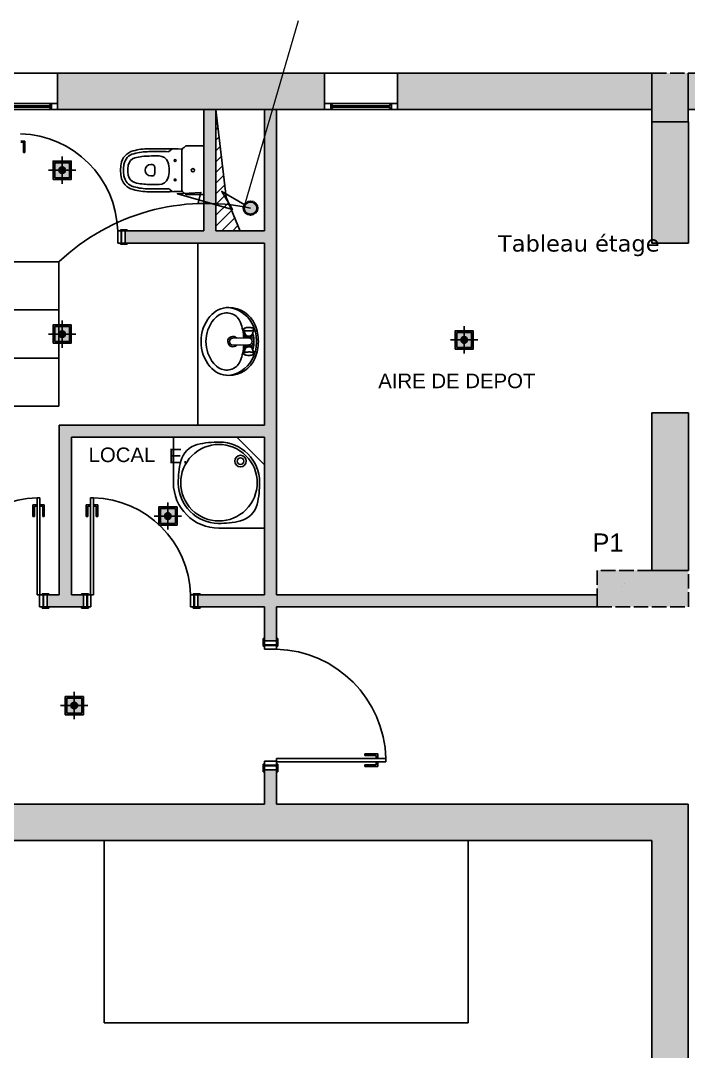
# Model space of a CAD drawing. Header units: millimetres. Extents: x 61345 to 69644, y 9491 to 29385.
# Drawn here: x 65882 to 66432, y 22596 to 23446 of the extents above; entities that cross this region are included whole.
import ezdxf
from ezdxf.enums import TextEntityAlignment as Align

# ---------------------------------------------------------------- set-up
doc = ezdxf.new("R2010")
doc.units = ezdxf.units.MM
doc.linetypes.add('ACAD_ISO02W100', pattern=[15, 12, -3])
doc.linetypes.add('ACAD_ISO03W100', pattern=[30, 12, -18])
for name, color, linetype in [('ATT ELECTRIQUES', 3, 'Continuous'), ('FORCE', 3, 'Continuous'), ('Plan Archi', 8, 'Continuous')]:
    doc.layers.add(name, color=color, linetype=linetype)
doc.layers.add('G-ANNO-TEXT', color=231, linetype='Continuous', lineweight=9)
doc.layers.add('STRUCTURE POUTRES', color=5, linetype='ACAD_ISO03W100', lineweight=20)
doc.styles.add('ARIAL', font='arial.ttf')
doc.styles.get("Standard").update_dxf_attribs({"font": 'arial.ttf'})
doc.styles.add('Verdana', font='verdana.ttf')

# ---------------------------------------------------------------- blocks, each defined once
blk = doc.blocks.new('alimentation electrique')
at = {"layer": 'FORCE', "lineweight": 50}
blk.add_hatch(color=1, dxfattribs=at).paths.add_polyline_path([(54.9, -36.5, 1), (41.3, -19.1, 1)])
at = {"color": 1, "linetype": 'ByBlock'}
blk.add_lwpolyline([(38.4, -22.6), (0.5, -0.3), (18.2, -30.1), (-72.5, -4), (-33.8, -1.9), (-38.2, -19.2)], dxfattribs=at)
at = {"layer": 'FORCE', "color": 1, "lineweight": 40}
blk.add_circle((48.1, -27.8), 11, dxfattribs=at)
blk = doc.blocks.new('ETIQ ECL')
at = {"color": 6, "linetype": 'ByBlock'}
blk.add_lwpolyline([(-28.09, 19.8), (28.09, 19.8), (28.09, -19.8), (-28.09, -19.8)], close=True, dxfattribs=at)
at = {"layer": 'STRUCTURE POUTRES', "color": 6, "linetype": 'ByBlock'}
for points in [[(-28.09, 19.8), (28.09, 19.8), (28.09, 6.6), (-28.09, 6.6)], [(-28.09, 6.6), (28.09, 6.6), (28.09, -6.6), (-28.09, -6.6)], [(-28.09, -6.6), (28.09, -6.6), (28.09, -19.8), (-28.09, -19.8)]]:
    blk.add_lwpolyline(points, close=True, dxfattribs=at)
at = {"layer": 'STRUCTURE POUTRES', "color": 6, "linetype": 'ByBlock', "style": 'Verdana'}
for tag, p in [('CIRCUIT', (0.33, 10.99)), ('CABLE', (-0.49, -2.08)), ('SECTION', (0.37, -14.32))]:
    blk.add_attdef(tag, text='', height=4.5, dxfattribs=at).set_placement(p, align=Align.CENTER)

msp = doc.modelspace()

# ---------------------------------------------------------------- hatches: boundary and pattern name
at = {"layer": 'Plan Archi'}
h = msp.add_hatch(color=256, dxfattribs=at)
h.dxf.hatch_style = 1
h.paths.add_polyline_path([(65912.01, 23402.3), (66132.01, 23402.3), (66132.01, 23372.3), (65912.01, 23372.3)])
h = msp.add_hatch(color=256, dxfattribs=at)
h.dxf.hatch_style = 1
h.paths.add_polyline_path([(66192.01, 23372.3), (66401.56, 23372.3), (66401.56, 23402.3), (66192.01, 23402.3)])
h = msp.add_hatch(color=256, dxfattribs=at)
h.dxf.hatch_style = 1
h.paths.add_polyline_path([(66192.01, 23372.3), (66401.56, 23372.3), (66401.56, 23402.3), (66192.01, 23402.3)])
at = {"layer": 'Plan Archi', "linetype": 'ACAD_ISO02W100'}
h = msp.add_hatch(color=256, dxfattribs=at)
h.dxf.hatch_style = 1
h.paths.add_polyline_path([(66401.56, 23402.3), (66431.56, 23402.3), (66431.56, 23362.3), (66401.56, 23362.3)])
h = msp.add_hatch(color=256, dxfattribs=at)
h.dxf.hatch_style = 1
h.paths.add_polyline_path([(66401.56, 23402.3), (66431.56, 23402.3), (66431.56, 23362.3), (66401.56, 23362.3)])
at = {"layer": 'Plan Archi'}
h = msp.add_hatch(color=256, dxfattribs=at)
h.dxf.hatch_style = 1
h.paths.add_polyline_path([(67164.06, 23372.3), (66431.56, 23372.3), (66431.56, 23402.3), (67164.06, 23402.3)])
h = msp.add_hatch(color=256, dxfattribs=at)
h.dxf.hatch_style = 1
h.paths.add_polyline_path([(65913.37, 22972.41), (65913.37, 23112.3), (65923.37, 23112.3), (66082.46, 23112.3), (66082.46, 23262.3), (65967.66, 23262.3), (65967.66, 23272.3), (66032.46, 23272.3), (66032.46, 23372.3), (66042.46, 23372.3), (66042.46, 23272.3), (66082.46, 23272.3), (66082.46, 23372.3), (66092.46, 23372.3), (66092.46, 22972.41), (66356.65, 22972.41), (66356.65, 22962.41), (66092.46, 22962.41), (66092.46, 22934.41), (66082.46, 22934.41), (66082.46, 22962.41), (66027.66, 22962.41), (66027.66, 22972.41), (66082.46, 22972.41), (66082.46, 23102.3), (65923.37, 23102.3), (65923.37, 22972.41), (65933.37, 22972.41), (65933.37, 22962.41), (65923.37, 22962.41), (65913.37, 22962.41), (65903.37, 22962.41), (65903.37, 22972.41)])
h = msp.add_hatch(color=256, dxfattribs=at)
h.dxf.hatch_style = 1
h.paths.add_polyline_path([(66431.66, 23362.3), (66401.56, 23362.3), (66401.56, 23262.3), (66431.66, 23262.3)])
at = {"layer": 'Plan Archi', "true_color": 0xffffff}
h = msp.add_hatch(color=7, dxfattribs=at)
h.dxf.hatch_style = 1
h.paths.add_polyline_path([(65908.32, 23314.8), (65923.32, 23314.8), (65923.32, 23329.8), (65908.32, 23329.8)])
at = {"layer": 'Plan Archi'}
h = msp.add_hatch(color=256, dxfattribs=at)
h.dxf.hatch_style = 1
edge = h.paths.add_edge_path()
edge.add_arc((65915.82, 23322.3), 2.73, 0, 360, ccw=False)
at = {"layer": 'Plan Archi', "true_color": 0xffffff}
h = msp.add_hatch(color=7, dxfattribs=at)
h.dxf.hatch_style = 1
h.paths.add_polyline_path([(65908.32, 23179.8), (65923.32, 23179.8), (65923.32, 23194.8), (65908.32, 23194.8)])
at = {"layer": 'Plan Archi'}
h = msp.add_hatch(color=256, dxfattribs=at)
h.dxf.hatch_style = 1
edge = h.paths.add_edge_path()
edge.add_arc((65915.82, 23187.3), 2.73, 0, 360, ccw=False)
at = {"layer": 'Plan Archi', "true_color": 0xffffff}
h = msp.add_hatch(color=7, dxfattribs=at)
h.dxf.hatch_style = 1
h.paths.add_polyline_path([(66239.51, 23174.92), (66254.51, 23174.92), (66254.51, 23189.92), (66239.51, 23189.92)])
at = {"layer": 'Plan Archi'}
h = msp.add_hatch(color=256, dxfattribs=at)
h.dxf.hatch_style = 1
edge = h.paths.add_edge_path()
edge.add_arc((66247.01, 23182.42), 2.73, 0, 360, ccw=False)
h = msp.add_hatch(color=256, dxfattribs=at)
h.dxf.hatch_style = 1
h.paths.add_polyline_path([(66431.66, 22992.53), (66401.56, 22992.53), (66401.56, 23122.3), (66431.66, 23122.3)])
at = {"layer": 'Plan Archi', "true_color": 0xffffff}
h = msp.add_hatch(color=7, dxfattribs=at)
h.dxf.hatch_style = 1
h.paths.add_polyline_path([(65995.41, 23029.86), (66010.41, 23029.86), (66010.41, 23044.86), (65995.41, 23044.86)])
at = {"layer": 'Plan Archi'}
h = msp.add_hatch(color=256, dxfattribs=at)
h.dxf.hatch_style = 1
edge = h.paths.add_edge_path()
edge.add_arc((66002.91, 23037.36), 2.73, 0, 360, ccw=False)
at = {"layer": 'Plan Archi', "linetype": 'ACAD_ISO02W100'}
msp.add_hatch(color=256, dxfattribs=at).paths.add_polyline_path([(66356.65, 22962.53), (66431.66, 22962.53), (66431.66, 22992.53), (66356.65, 22992.53)])
at = {"layer": 'Plan Archi', "true_color": 0xffffff}
h = msp.add_hatch(color=7, dxfattribs=at)
h.dxf.hatch_style = 1
h.paths.add_polyline_path([(65918.32, 22873.62), (65933.32, 22873.62), (65933.32, 22888.62), (65918.32, 22888.62)])
at = {"layer": 'Plan Archi'}
h = msp.add_hatch(color=256, dxfattribs=at)
h.dxf.hatch_style = 1
edge = h.paths.add_edge_path()
edge.add_arc((65925.82, 22881.12), 2.73, 0, 360, ccw=False)
h = msp.add_hatch(color=256, dxfattribs=at)
h.dxf.hatch_style = 1
h.paths.add_polyline_path([(65769.07, 22603.59), (65769.07, 22799.83), (66082.46, 22799.83), (66082.46, 22828.33), (66092.46, 22828.33), (66092.46, 22799.83), (66431.56, 22799.83), (66431.56, 21805.4), (66411.56, 21805.4), (66411.56, 21833.65), (65769.07, 21833.65), (65769.07, 22035.65), (65799.07, 22035.65), (65799.07, 21863.65), (66356.65, 21863.65), (66356.65, 22055.84), (66401.56, 22055.84), (66401.56, 22769.83), (65799.07, 22769.83), (65799.07, 22603.59)])
h.paths.add_polyline_path([(66366.65, 22055.84), (66406.65, 22055.84), (66406.65, 21955.84), (66366.65, 21955.84)], flags=17)

# ---------------------------------------------------------------- linework, layer by layer
at = {"layer": 'ATT ELECTRIQUES', "color": 6, "linetype": 'ByBlock'}
msp.add_arc((66034.19, 23118.61, -844.81), 176.36, 77.93864, 133.24104, dxfattribs=at)
at = {"layer": 'G-ANNO-TEXT', "color": 214}
msp.add_line((66066.18, 23293.67, -844.81), (66110.46, 23445.59, -844.81), dxfattribs=at)
at = {"layer": 'Plan Archi'}
for p, q in [((65912.01, 23402.3), (66132.01, 23402.3)), ((65912.01, 23372.3), (65912.01, 23402.3)), ((66132.01, 23402.3), (66132.01, 23372.3)), ((66401.56, 23402.3), (66192.01, 23402.3)), ((66192.01, 23402.3), (66192.01, 23372.3)), ((66401.56, 23372.3), (66401.56, 23402.3)), ((65857.01, 23377.3), (65907.01, 23377.3)), ((66137.01, 23377.3), (66187.01, 23377.3)), ((65907.01, 23372.3), (65857.01, 23372.3)), ((66132.01, 23372.3), (65912.01, 23372.3)), ((66032.46, 23272.3), (66032.46, 23372.3)), ((66032.46, 23372.3), (66042.46, 23372.3)), ((66042.46, 23372.3), (66051.02, 23300.09)), ((66042.46, 23372.3), (66042.46, 23272.3)), ((66082.46, 23272.3), (66082.46, 23372.3)), ((66082.46, 23372.3), (66092.46, 23372.3)), ((66092.46, 23372.3), (66092.46, 22972.41)), ((66187.01, 23372.3), (66137.01, 23372.3)), ((66192.01, 23372.3), (66401.56, 23372.3)), ((66042.46, 23364.7), (66043.26, 23365.51)), ((66042.46, 23355.86), (66044.2, 23357.6)), ((65883.84, 23345.34), (65881.62, 23345.34)), ((65881.69, 23346.34), (65885.06, 23346.34)), ((65883.84, 23336.81), (65883.84, 23345.34)), ((65885.06, 23346.34), (65885.06, 23336.81)), ((66032.46, 23342.3), (66018.36, 23342.3)), ((66032.46, 23342.3), (66032.46, 23302.3)), ((66042.46, 23347.02), (66045.14, 23349.7)), ((66042.46, 23338.18), (66046.07, 23341.8)), ((65885.06, 23336.81), (65883.84, 23336.81)), ((66004.56, 23338.18), (66006.31, 23339.94)), ((66014.46, 23305.9), (66014.46, 23338.7)), ((66042.46, 23329.35), (66047.01, 23333.9)), ((65988.76, 23327), (65990.03, 23327)), ((66042.46, 23320.51), (66047.95, 23326)), ((65988.76, 23317.6), (65990.03, 23317.6)), ((66042.46, 23311.67), (66048.89, 23318.1)), ((66042.46, 23302.83), (66049.82, 23310.2)), ((66004.56, 23306.41), (66006.31, 23304.66)), ((66032.46, 23302.3), (66018.36, 23302.3)), ((66042.46, 23293.99), (66050.76, 23302.3)), ((66051.02, 23300.09), (66062.46, 23272.21)), ((66042.46, 23285.15), (66052.88, 23295.57)), ((66042.46, 23276.31), (66055.45, 23289.3)), ((66047.19, 23272.21), (66058.02, 23283.03)), ((66056.03, 23272.21), (66060.59, 23276.77)), ((65961.55, 23262.3), (65961.55, 23272.3)), ((65961.55, 23272.3), (65964.4, 23272.3)), ((65969.43, 23273.25), (65963.86, 23273.25)), ((65963.86, 23273.25), (65963.86, 23272.43)), ((65963.86, 23272.43), (65969.43, 23272.43)), ((65964.4, 23272.3), (65964.4, 23262.3)), ((65964.81, 23262.3), (65964.81, 23272.3)), ((65964.81, 23272.3), (65967.66, 23272.3)), ((65967.66, 23272.3), (65967.66, 23262.3)), ((65967.66, 23262.3), (65967.66, 23272.3)), ((65967.66, 23272.3), (66032.46, 23272.3)), ((65969.43, 23272.43), (65969.43, 23273.25)), ((66042.46, 23272.3), (66082.46, 23272.3)), ((65964.4, 23262.3), (65961.55, 23262.3)), ((65963.86, 23261.35), (65963.86, 23262.16)), ((65963.86, 23262.16), (65969.43, 23262.16)), ((65969.43, 23261.35), (65963.86, 23261.35)), ((65967.66, 23262.3), (65964.81, 23262.3)), ((66082.46, 23262.3), (65967.66, 23262.3)), ((65969.43, 23262.16), (65969.43, 23261.35)), ((66027.46, 23262.3), (66082.46, 23262.3)), ((66027.46, 23112.3), (66027.46, 23262.3)), ((66082.46, 23262.3), (66082.46, 23112.3)), ((66082.46, 23112.3), (66082.46, 23262.3)), ((65913.37, 22972.41), (65913.37, 23112.3)), ((65913.37, 23112.3), (65923.37, 23112.3)), ((65923.37, 23112.3), (66082.46, 23112.3)), ((66082.46, 23112.3), (66027.46, 23112.3)), ((66082.46, 23102.3), (65923.37, 23102.3)), ((65923.37, 23102.3), (65923.37, 22972.41)), ((66007.46, 23101.7), (66007.46, 23064.8)), ((66081.86, 23102.3), (66008.06, 23102.3)), ((66060.78, 23101.27), (66081.43, 23080.63)), ((66082.46, 22972.41), (66082.46, 23102.3)), ((66082.46, 23027.9), (66082.46, 23101.7)), ((65891.67, 23046.46), (65891.67, 23036.92)), ((65895.04, 23046.46), (65891.67, 23046.46)), ((65892.89, 23036.92), (65892.89, 23045.45)), ((65892.89, 23045.45), (65895.12, 23045.45)), ((65895.19, 23052.42), (65895.19, 22972.41)), ((65897.54, 23052.42), (65895.19, 23052.42)), ((65895.19, 23052.42), (65897.54, 23052.42)), ((65897.54, 22972.41), (65897.54, 23052.42)), ((65899.83, 23045.45), (65897.61, 23045.45)), ((65897.68, 23046.46), (65901.05, 23046.46)), ((65899.83, 23036.92), (65899.83, 23045.45)), ((65901.05, 23046.46), (65901.05, 23036.92)), ((65935.68, 23046.46), (65935.68, 23036.92)), ((65939.05, 23046.46), (65935.68, 23046.46)), ((65936.9, 23036.92), (65936.9, 23045.45)), ((65936.9, 23045.45), (65939.12, 23045.45)), ((65939.2, 22972.41), (65939.2, 23052.42)), ((65939.2, 23052.42), (65941.55, 23052.42)), ((65941.55, 23052.42), (65939.2, 23052.42)), ((65941.55, 23052.42), (65941.55, 22972.41)), ((65943.84, 23045.45), (65941.62, 23045.45)), ((65941.69, 23046.46), (65945.06, 23046.46)), ((65943.84, 23036.92), (65943.84, 23045.45)), ((65945.06, 23046.46), (65945.06, 23036.92)), ((65891.67, 23036.92), (65892.89, 23036.92)), ((65901.05, 23036.92), (65899.83, 23036.92)), ((65935.68, 23036.92), (65936.9, 23036.92)), ((65945.06, 23036.92), (65943.84, 23036.92)), ((66044.96, 23027.3), (66081.86, 23027.3)), ((65895.19, 22972.41), (65897.54, 22972.41)), ((65897.25, 22972.41), (65897.25, 22962.41)), ((65900.11, 22972.41), (65897.25, 22972.41)), ((65903.37, 22972.41), (65897.25, 22972.41)), ((65899.29, 22972.55), (65899.29, 22973.36)), ((65899.29, 22973.36), (65904.86, 22973.36)), ((65904.86, 22972.55), (65899.29, 22972.55)), ((65903.23, 22972.41), (65899.43, 22972.41)), ((65900.11, 22962.41), (65900.11, 22972.41)), ((65900.51, 22972.41), (65900.51, 22962.41)), ((65903.37, 22962.41), (65903.37, 22972.41)), ((65903.37, 22972.41), (65913.37, 22972.41)), ((65903.37, 22962.41), (65903.37, 22972.41)), ((65904.86, 22973.36), (65904.86, 22972.55)), ((65923.37, 22972.41), (65933.37, 22972.41)), ((65937.44, 22973.36), (65931.87, 22973.36)), ((65931.87, 22973.36), (65931.87, 22972.55)), ((65931.87, 22972.55), (65937.44, 22972.55)), ((65933.37, 22962.41), (65933.37, 22972.41)), ((65933.37, 22972.41), (65939.48, 22972.41)), ((65933.37, 22972.41), (65933.37, 22962.41)), ((65933.5, 22972.41), (65937.31, 22972.41)), ((65936.22, 22972.41), (65936.22, 22962.41)), ((65936.63, 22962.41), (65936.63, 22972.41)), ((65936.63, 22972.41), (65939.48, 22972.41)), ((65937.44, 22972.55), (65937.44, 22973.36)), ((65941.55, 22972.41), (65939.2, 22972.41)), ((65939.48, 22972.41), (65939.48, 22962.41)), ((66021.55, 22962.41), (66021.55, 22972.41)), ((66021.55, 22972.41), (66024.4, 22972.41)), ((66029.43, 22973.36), (66023.86, 22973.36)), ((66023.86, 22973.36), (66023.86, 22972.55)), ((66023.86, 22972.55), (66029.43, 22972.55)), ((66024.4, 22972.41), (66024.4, 22962.41)), ((66024.81, 22962.41), (66024.81, 22972.41)), ((66024.81, 22972.41), (66027.66, 22972.41)), ((66027.66, 22972.41), (66027.66, 22962.41)), ((66027.66, 22962.41), (66027.66, 22972.41)), ((66027.66, 22972.41), (66082.46, 22972.41)), ((66029.43, 22972.55), (66029.43, 22973.36)), ((66092.46, 22972.41), (66356.65, 22972.41)), ((66356.65, 22972.41), (66356.65, 22962.41)), ((65897.25, 22962.41), (65900.11, 22962.41)), ((65899.29, 22962.28), (65899.29, 22961.46)), ((65904.86, 22962.28), (65899.29, 22962.28)), ((65899.29, 22961.46), (65904.86, 22961.46)), ((65900.51, 22962.41), (65903.37, 22962.41)), ((65913.37, 22962.41), (65903.37, 22962.41)), ((65904.86, 22961.46), (65904.86, 22962.28)), ((65923.37, 22962.41), (65913.37, 22962.41)), ((65933.37, 22962.41), (65923.37, 22962.41)), ((65931.87, 22961.46), (65931.87, 22962.28)), ((65931.87, 22962.28), (65937.44, 22962.28)), ((65937.44, 22961.46), (65931.87, 22961.46)), ((65936.22, 22962.41), (65933.37, 22962.41)), ((65939.48, 22962.41), (65936.63, 22962.41)), ((65937.44, 22962.28), (65937.44, 22961.46)), ((66024.4, 22962.41), (66021.55, 22962.41)), ((66023.86, 22961.46), (66023.86, 22962.28)), ((66023.86, 22962.28), (66029.43, 22962.28)), ((66029.43, 22961.46), (66023.86, 22961.46)), ((66027.66, 22962.41), (66024.81, 22962.41)), ((66082.46, 22962.41), (66027.66, 22962.41)), ((66029.43, 22962.28), (66029.43, 22961.46)), ((66082.46, 22934.41), (66082.46, 22962.41)), ((66356.65, 22962.41), (66092.46, 22962.41)), ((66092.46, 22962.41), (66092.46, 22934.41)), ((66082.3, 22936.4), (66081.39, 22936.4)), ((66081.39, 22936.4), (66081.39, 22930.13)), ((66082.3, 22930.13), (66082.3, 22936.4)), ((66092.46, 22934.41), (66082.46, 22934.41)), ((66092.46, 22934.41), (66082.46, 22934.41)), ((66082.46, 22934.41), (66082.46, 22931.2)), ((66092.46, 22931.2), (66092.46, 22934.41)), ((66092.61, 22936.4), (66093.52, 22936.4)), ((66092.61, 22930.13), (66092.61, 22936.4)), ((66093.52, 22936.4), (66093.52, 22930.13)), ((66081.39, 22930.13), (66082.3, 22930.13)), ((66082.46, 22931.2), (66092.46, 22931.2)), ((66092.46, 22930.74), (66082.46, 22930.74)), ((66082.46, 22930.74), (66082.46, 22927.53)), ((66082.46, 22927.53), (66092.46, 22927.53)), ((66092.46, 22927.53), (66092.46, 22930.74)), ((66093.52, 22930.13), (66092.61, 22930.13)), ((66175.75, 22841.49), (66165.03, 22841.49)), ((66165.03, 22841.49), (66165.03, 22840.11)), ((66175.75, 22837.69), (66175.75, 22841.49)), ((66082.3, 22832.92), (66081.39, 22832.92)), ((66081.39, 22832.92), (66081.39, 22826.65)), ((66082.3, 22826.65), (66082.3, 22832.92)), ((66092.46, 22835.21), (66082.46, 22835.21)), ((66082.46, 22835.21), (66082.46, 22832)), ((66182.47, 22837.53), (66092.46, 22837.53)), ((66092.46, 22837.53), (66092.46, 22834.89)), ((66092.46, 22832), (66092.46, 22835.21)), ((66092.46, 22828.33), (66092.46, 22835.21)), ((66092.46, 22834.89), (66182.47, 22834.89)), ((66092.46, 22828.48), (66092.46, 22832.76)), ((66092.61, 22832.92), (66093.52, 22832.92)), ((66092.61, 22826.65), (66092.61, 22832.92)), ((66093.52, 22832.92), (66093.52, 22826.65)), ((66165.03, 22840.11), (66174.62, 22840.11)), ((66165.03, 22832.3), (66174.62, 22832.3)), ((66165.03, 22830.93), (66165.03, 22832.3)), ((66174.62, 22840.11), (66174.62, 22837.61)), ((66174.62, 22832.3), (66174.62, 22834.81)), ((66175.75, 22834.73), (66175.75, 22830.93)), ((66182.47, 22834.89), (66182.47, 22837.53)), ((66182.47, 22837.53), (66182.47, 22834.89)), ((66081.39, 22826.65), (66082.3, 22826.65)), ((66082.46, 22832), (66092.46, 22832)), ((66092.46, 22831.54), (66082.46, 22831.54)), ((66082.46, 22831.54), (66082.46, 22828.33)), ((66082.46, 22799.83), (66082.46, 22828.33)), ((66082.46, 22828.33), (66092.46, 22828.33)), ((66082.46, 22828.33), (66092.46, 22828.33)), ((66092.46, 22828.33), (66092.46, 22799.83)), ((66093.52, 22826.65), (66092.61, 22826.65)), ((66175.75, 22830.93), (66165.03, 22830.93)), ((65769.07, 22799.83), (66082.46, 22799.83)), ((66092.46, 22799.83), (66431.56, 22799.83)), ((66431.56, 22799.83), (66431.56, 21805.4)), ((66401.56, 22769.83), (65799.07, 22769.83)), ((65950.32, 22769.83), (66250.32, 22769.83)), ((65950.32, 22619.83), (65950.32, 22769.83)), ((66250.32, 22769.83), (66250.32, 22619.83)), ((66401.56, 22055.84), (66401.56, 22769.83)), ((66250.32, 22619.83), (65950.32, 22619.83))]:
    msp.add_line(p, q, dxfattribs=at)
at = {"layer": 'Plan Archi', "color": 6}
msp.add_line((66082.46, 23262.3), (66082.46, 23112.3), dxfattribs=at)
at = {"layer": 'Plan Archi', "linetype": 'Continuous'}
for p, q in [((66065.13, 23191.03), (66066.71, 23186.7)), ((66073.74, 23191.08), (66072.22, 23186.73)), ((66056.52, 23184), (66069.48, 23184.07)), ((66067.71, 23185.13), (66071.24, 23185.15)), ((66056.56, 23178.24), (66069.52, 23178.31)), ((66065.25, 23171.31), (66066.78, 23175.66)), ((66067.76, 23177.24), (66071.29, 23177.26)), ((66073.86, 23171.36), (66072.34, 23175.53))]:
    msp.add_line(p, q, dxfattribs=at)
at = {"layer": 'Plan Archi', "linetype": 'ACAD_ISO02W100'}
for p, q in [((66431.66, 22992.53), (66356.65, 22992.53)), ((66356.65, 22992.53), (66356.65, 22962.53)), ((66431.66, 22962.53), (66431.66, 22992.53)), ((66376.52, 22979.53), (66376.52, 22979.53)), ((66376.65, 22979.53), (66376.65, 22979.53)), ((66376.65, 22979.53), (66376.65, 22979.53)), ((66379.02, 22982.03), (66379.02, 22982.03)), ((66379.15, 22982.03), (66379.15, 22982.03)), ((66379.15, 22982.03), (66379.15, 22982.03)), ((66356.65, 22962.53), (66431.66, 22962.53)), ((66361.52, 22962), (66361.52, 22962)), ((66361.65, 22962), (66361.65, 22962))]:
    msp.add_line(p, q, dxfattribs=at)
at = {"layer": 'Plan Archi'}
for points in [[(65912.01, 23402.3), (65852.01, 23402.3)], [(66192.01, 23402.3), (66132.01, 23402.3)], [(65915.82, 23311.05), (65915.82, 23333.55)], [(65904.57, 23322.3), (65927.07, 23322.3)], [(65915.82, 23176.05), (65915.82, 23198.55)], [(66247.01, 23171.17), (66247.01, 23193.67)], [(65904.57, 23187.3), (65927.07, 23187.3)], [(66235.76, 23182.42), (66258.26, 23182.42)], [(66002.91, 23026.11), (66002.91, 23048.61)], [(65991.66, 23037.36), (66014.16, 23037.36)], [(65925.82, 22869.87), (65925.82, 22892.37)], [(65914.57, 22881.12), (65937.07, 22881.12)]]:
    msp.add_lwpolyline(points, dxfattribs=at)
at = {"layer": 'Plan Archi', "linetype": 'ACAD_ISO02W100'}
msp.add_lwpolyline([(66401.56, 23402.3), (66431.56, 23402.3), (66431.56, 23362.3), (66401.56, 23362.3)], close=True, dxfattribs=at)
msp.add_lwpolyline([(66401.56, 23402.3), (66431.56, 23402.3), (66431.56, 23362.3), (66401.56, 23362.3)], close=True, dxfattribs=at)
at = {"layer": 'Plan Archi'}
for points in [[(67164.06, 23372.3), (66431.56, 23372.3), (66431.56, 23402.3), (67164.06, 23402.3)], [(65907.01, 23376.05), (65905.51, 23376.05), (65905.51, 23373.55), (65907.01, 23373.55)], [(65912.01, 23377.3), (65907.01, 23377.3), (65907.01, 23372.3), (65912.01, 23372.3)], [(66132.01, 23377.3), (66137.01, 23377.3), (66137.01, 23372.3), (66132.01, 23372.3)], [(66137.01, 23376.05), (66138.51, 23376.05), (66138.51, 23373.55), (66137.01, 23373.55)], [(66187.01, 23376.05), (66185.51, 23376.05), (66185.51, 23373.55), (66187.01, 23373.55)], [(66192.01, 23377.3), (66187.01, 23377.3), (66187.01, 23372.3), (66192.01, 23372.3)], [(65905.51, 23374.3), (65858.51, 23374.3), (65858.51, 23375.3), (65905.51, 23375.3)], [(66185.51, 23374.3), (66138.51, 23374.3), (66138.51, 23375.3), (66185.51, 23375.3)], [(66431.66, 23362.3), (66401.56, 23362.3), (66401.56, 23262.3), (66431.66, 23262.3)], [(66431.66, 22992.53), (66401.56, 22992.53), (66401.56, 23122.3), (66431.66, 23122.3)]]:
    msp.add_lwpolyline(points, close=True, dxfattribs=at)
at = {"layer": 'Plan Archi', "flags": 128}
for points in [[(65908.32, 23314.8), (65923.32, 23314.8), (65923.32, 23329.8), (65908.32, 23329.8)], [(65909.68, 23316.16), (65921.96, 23316.16), (65921.96, 23328.43), (65909.68, 23328.43)], [(65908.32, 23179.8), (65923.32, 23179.8), (65923.32, 23194.8), (65908.32, 23194.8)], [(65909.68, 23181.16), (65921.96, 23181.16), (65921.96, 23193.43), (65909.68, 23193.43)], [(66239.51, 23174.92), (66254.51, 23174.92), (66254.51, 23189.92), (66239.51, 23189.92)], [(66240.87, 23176.28), (66253.14, 23176.28), (66253.14, 23188.55), (66240.87, 23188.55)], [(65995.41, 23029.86), (66010.41, 23029.86), (66010.41, 23044.86), (65995.41, 23044.86)], [(65996.77, 23031.22), (66009.05, 23031.22), (66009.05, 23043.49), (65996.77, 23043.49)], [(65918.32, 22873.62), (65933.32, 22873.62), (65933.32, 22888.62), (65918.32, 22888.62)], [(65919.68, 22874.99), (65931.95, 22874.99), (65931.95, 22887.26), (65919.68, 22887.26)]]:
    msp.add_lwpolyline(points, close=True, dxfattribs=at)
at = {"layer": 'Plan Archi'}
for centre, radius in [((65915.82, 23322.3), 2.73), ((66008.86, 23330.3), 0.75), ((66023.46, 23322.3), 1.35), ((66023.46, 23322.3), 1.35), ((66008.86, 23314.3), 0.75), ((65915.82, 23187.3), 2.73), ((66247.01, 23182.42), 2.73), ((66062.77, 23082.62), 4.75), ((66062.77, 23082.62), 2.75), ((66002.91, 23037.36), 2.73), ((65925.82, 22881.12), 2.73)]:
    msp.add_circle(centre, radius, dxfattribs=at)
for centre, radius, start, end in [((65879.36, 23270.13), 82.21, 1.51417, 88.47841), ((66018.36, 23340.4), 1.9, 90, 145.06276), ((65977.59, 23325.3), 13.4, 104.53948, 171.18382), ((65977.59, 23325.3), 11, 104.53948, 171.18382), ((65988.03, 23285.03), 55, 90.70946, 104.53949), ((65988.03, 23285.03), 52.6, 90.70946, 104.53949), ((65988.03, 23285.03), 49, 90.70946, 104.53949), ((65994.16, 22790.07), 550, 87.86383, 90.70946), ((65994.16, 22790.07), 547.6, 89.06363, 90.70946), ((65994.16, 22790.07), 544, 89.8352, 90.70946), ((65995.7, 23326.57), 7.5, 19.98399, 89.8352), ((66003.14, 23339.6), 2, 269.06363, 315), ((66016.96, 23338.7), 2.5, 106.21522, 180), ((66015.98, 23342.06), 1, 286.21522, 325.06276), ((65996.96, 23322.3), 33, 171.18382, 180), ((65996.96, 23322.3), 30.6, 171.18382, 180), ((65996.96, 23322.3), 27, 171.18382, 180), ((65977.59, 23325.3), 7.4, 104.53948, 171.18382), ((65988.76, 23322.3), 4.7, 90, 180), ((65990.03, 23325), 2, 9.71515, 90), ((65974.26, 23322.3), 18, 0, 9.71515), ((65983.96, 23322.3), 20, 0, 19.98399), ((65996.96, 23322.3), 33, 180, 188.81618), ((65977.59, 23319.29), 13.4, 188.81618, 255.46052), ((65996.96, 23322.3), 30.6, 180, 188.81618), ((65977.59, 23319.29), 11, 188.81618, 255.46052), ((65996.96, 23322.3), 27, 180, 188.81618), ((65977.59, 23319.29), 7.4, 188.81618, 255.46052), ((65988.76, 23322.3), 4.7, 180, 270), ((65990.03, 23319.6), 2, 270, 350.28485), ((65974.26, 23322.3), 18, 350.28485, 0), ((65983.96, 23322.3), 20, 340.01601, 0), ((65988.03, 23359.56), 52.6, 255.46051, 269.29054), ((65988.03, 23359.56), 49, 255.46051, 269.29054), ((65994.16, 23854.52), 544, 269.29054, 270.1648), ((65995.7, 23318.03), 7.5, 270.1648, 340.01601), ((65988.03, 23359.56), 55, 255.46051, 269.29054), ((65994.16, 23854.52), 550, 269.29054, 272.13617), ((65994.16, 23854.52), 547.6, 269.29054, 270.93637), ((66003.14, 23305), 2, 45, 90.93637), ((66016.96, 23305.9), 2.5, 180, 253.78478), ((66015.98, 23302.54), 1, 34.93724, 73.78478), ((66018.36, 23304.2), 1.9, 214.93724, 270), ((66053.05, 23189.19), 20, 90, 140.91709), ((66053.05, 23185.69), 23.5, 22.71441, 90), ((66049.69, 23183.62), 25.8, 22.17926, 79.00325), ((66062.9, 23181.19), 32.69, 140.91709, 180), ((66062.9, 23181.19), 28.69, 140.91709, 180), ((66053.05, 23189.19), 16, 117.069, 140.91709), ((66051.3, 23192.62), 12.15, 20.35846, 117.06899), ((66020.5, 23181.19), 45, 3.64031, 20.35846), ((66042.3, 23181.19), 33.55, 0, 21.25325), ((66042.3, 23181.19), 35.15, 0, 22.71441), ((66062.9, 23181.19), 32.69, 180, 219.08291), ((66062.9, 23181.19), 28.69, 180, 219.08291), ((66069.45, 23189.56), 3.96, 226.34531, 314.34721), ((66042.3, 23181.19), 33.55, 338.74675, 0), ((66042.3, 23181.19), 35.15, 337.28559, 0), ((66020.5, 23181.19), 45, 339.64154, 356.29908), ((66069.5, 23172.93), 4.68, 42.34434, 134.78973), ((66069.5, 23172.93), 3.85, 42.34434, 134.78973), ((66051.3, 23169.76), 12.15, 242.93101, 339.64154), ((66053.05, 23176.69), 23.5, 270, 337.28559), ((66049.69, 23178.77), 25.8, 280.99675, 337.82074), ((66053.05, 23173.19), 20, 219.08291, 270), ((66053.05, 23173.19), 16, 219.08291, 242.931), ((66008.06, 23101.7), 0.6, 90, 180), ((66044.96, 23064.8), 31.5, 45, 225), ((66031.59, 23078.16), 18.6, 103.86735, 166.13265), ((66044.27, 23026.8), 71.5, 88.96633, 103.86735), ((66044.96, 23064.8), 33.5, 45, 88.96633), ((66061.21, 23101.7), 0.6, 90, 225), ((66081.86, 23101.7), 0.6, 0, 90), ((66081.86, 23101.7), 0.6, 0, 90), ((66044.96, 23064.8), 31.5, 225, 45), ((66044.96, 23064.8), 33.5, 1.03367, 45), ((66082.95, 23065.48), 71.5, 166.13265, 181.03367), ((66081.86, 23081.05), 0.6, 225, 0), ((66044.96, 23064.8), 37.5, 180, 270), ((66044.96, 23064.8), 33.5, 181.03367, 225), ((66006.96, 23064.11), 71.5, 346.13265, 1.03367), ((65897.37, 22970.24), 82.21, 91.52159, 178.48583), ((65939.36, 22970.24), 82.21, 1.51417, 88.47841), ((66058.32, 23051.43), 18.6, 283.86735, 346.13265), ((66044.96, 23064.8), 33.5, 225, 268.96658), ((66045.64, 23102.79), 71.5, 268.96633, 283.86735), ((66081.86, 23027.9), 0.6, 270, 0), ((66090.01, 22835.08), 92.49, 1.52159, 88.48583)]:
    msp.add_arc(centre, radius, start, end, dxfattribs=at)
at = {"layer": 'Plan Archi', "linetype": 'Continuous'}
for centre, radius, start, end in [((66065.56, 23191.19), 0.456, 172.10826, 231.43851), ((66065.68, 23191.25), 0.568, 128.96805, 180.37084), ((66067.47, 23193.61), 3.54, 231.65106, 251.89225), ((66067.45, 23189.08), 3.37, 108.84048, 129.18546), ((66082.26, 23145.99), 46.64, 111.06244, 111.07035), ((66068.65, 23185.54), 7.11, 98.21726, 108.78495), ((66068.58, 23196.99), 7.11, 251.90758, 262.47527), ((66069.44, 23180.09), 12.62, 90.25884, 98.2419), ((66069.36, 23202.98), 13.14, 262.53017, 270.1953), ((66069.57, 23180.05), 12.65, 82.46146, 90.42286), ((66069.37, 23203.02), 13.18, 270.50827, 278.15131), ((66070.29, 23185.54), 7.13, 71.91491, 82.44359), ((66070.22, 23197.02), 7.13, 278.24894, 288.77761), ((66071.45, 23189.1), 3.37, 51.50707, 71.85205), ((66071.39, 23193.6), 3.51, 288.6937, 309.14804), ((66073.2, 23191.3), 0.568, 0.32168, 51.72448), ((66073.31, 23191.23), 0.456, 309.25401, 8.58427), ((66056.54, 23181.11), 4.32, 42.17872, 180.33377), ((66056.54, 23181.12), 4.32, 180.35876, 318.51381), ((66056.54, 23181.11), 2.88, 90.3931, 180.32371), ((66056.54, 23181.12), 2.88, 180.36882, 270.29943), ((66089.49, 23180.9), 24.32, 165.02416, 172.55005), ((66067.24, 23186.88), 1.28, 175.76294, 220.15474), ((66067.78, 23187.15), 1.78, 140.64579, 178.86451), ((66069.47, 23181.22), 4.28, 114.3058, 138.73667), ((66068.35, 23187.79), 2.71, 219.81337, 243.9831), ((66079.71, 23153.03), 34.27, 110.48998, 111.2149), ((66069.5, 23181.19), 2.88, 0.36882, 90.29943), ((66069.5, 23181.2), 2.88, 270.3931, 0.32371), ((66079.71, 23153.03), 33.22, 103.75092, 104.7696), ((66069.5, 23181.2), 4.32, 0.33326, 66.2947), ((66069.5, 23181.19), 4.32, 294.39783, 0.35926), ((66070.58, 23187.78), 2.69, 296.6619, 321.00341), ((66071.52, 23186.96), 1.44, 2.04331, 39.97163), ((66071.67, 23186.91), 1.29, 320.60961, 4.72011), ((66049.44, 23180.67), 24.4, 1.32719, 15.66128), ((66049.43, 23181.47), 24.4, 345.03125, 359.36533), ((66067.62, 23168.76), 3.54, 108.80027, 129.04146), ((66089.8, 23181.77), 24.64, 188.11332, 195.632), ((66067.46, 23175.42), 1.43, 181.82802, 220.04674), ((66069.47, 23181.16), 4.28, 221.95586, 246.38673), ((66068.77, 23165.38), 7.11, 98.21726, 108.78495), ((66069.62, 23159.41), 13.14, 90.49722, 98.16235), ((66069.64, 23159.37), 13.18, 82.54122, 90.18426), ((66079.71, 23153.03), 25.66, 108.13955, 109.16053), ((66070.41, 23165.37), 7.13, 71.91491, 82.44359), ((66070.66, 23174.62), 2.69, 39.68912, 64.03063), ((66071.54, 23168.81), 3.51, 51.54449, 71.99883), ((66079.71, 23153.03), 22.62, 108.02156, 108.03416), ((66071.59, 23175.45), 1.44, 320.72089, 358.64922), ((66071.74, 23175.51), 1.29, 355.97241, 40.08292), ((66065.68, 23171.16), 0.456, 129.25401, 188.58427), ((66065.8, 23171.09), 0.568, 180.32168, 231.72448), ((66067.55, 23173.28), 3.37, 231.50707, 251.85205), ((66068.7, 23176.83), 7.11, 251.90758, 262.47527), ((66069.43, 23182.3), 12.62, 262.45063, 270.43369), ((66069.55, 23182.34), 12.65, 270.26966, 278.23107), ((66070.34, 23176.86), 7.13, 278.24894, 288.77761), ((66071.55, 23173.31), 3.37, 288.84048, 309.18546), ((66073.32, 23171.14), 0.568, 308.96805, 0.37084), ((66073.44, 23171.2), 0.456, 352.10826, 51.43851)]:
    msp.add_arc(centre, radius, start, end, dxfattribs=at)

# ---------------------------------------------------------------- block references
at = {"layer": 'ATT ELECTRIQUES', "xscale": 0.5, "yscale": 0.5, "zscale": 0.5}
msp.add_blockref('alimentation electrique', (66047, 23304.98, -844.81), dxfattribs=at)
at = {"layer": 'ATT ELECTRIQUES', "color": 6, "linetype": 'ByBlock', "xscale": 3, "yscale": 3, "zscale": 3}
msp.add_blockref('ETIQ ECL', (65828.77, 23187.34), dxfattribs=at).add_auto_attribs({'SECTION': '3x2.5', 'CABLE': 'U1000R2V', 'CIRCUIT': 'ATT 1 VMC '})

# ---------------------------------------------------------------- texts
at = {"layer": 'Plan Archi', "linetype": 'ByBlock'}
msp.add_text('AIRE DE DEPOT', height=12, rotation=360, dxfattribs=at).set_placement((66176.19, 23142.7))
at = {"layer": 'Plan Archi'}
for s, p in [('LOCAL', (65937.58, 23081.8)), ('E.', (66003.65, 23080.88))]:
    msp.add_text(s, height=12, dxfattribs=at).set_placement(p)
at = {"layer": 'Plan Archi', "linetype": 'ByBlock', "style": 'ARIAL'}
msp.add_text('P1', height=15, dxfattribs=at).set_placement((66352.63, 23007.96))
at = {"layer": 'STRUCTURE POUTRES', "color": 6, "linetype": 'ByBlock', "insert": (66274.88, 23268.78), "char_height": 13.5, "width": 492.3416, "attachment_point": 1, "style": 'Verdana'}
msp.add_mtext('Tableau étage', dxfattribs=at)

doc.saveas('drawing.dxf')
